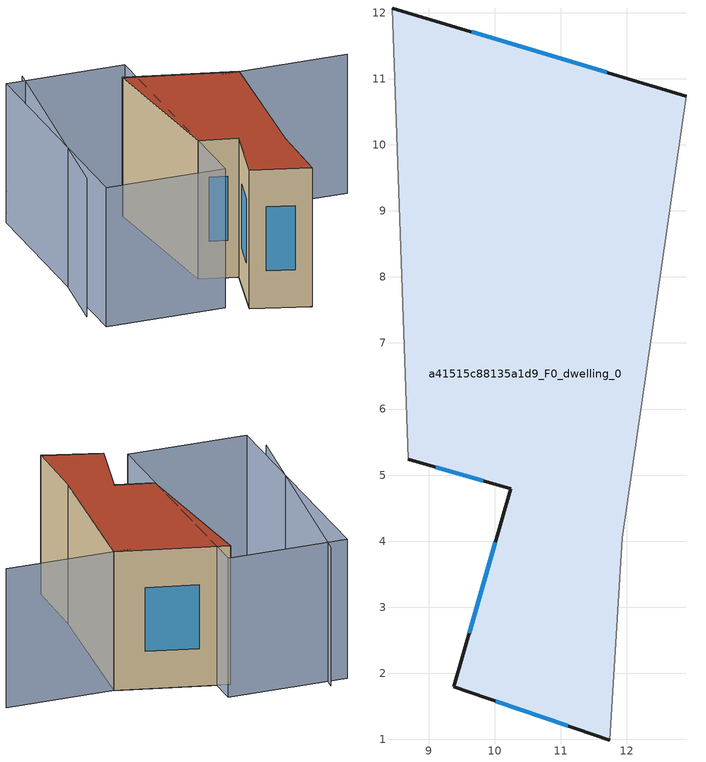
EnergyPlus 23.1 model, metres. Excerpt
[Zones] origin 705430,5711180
a41515c88135a1d9_F0_dwelling_0
 floor ground (EU_floor_Construction): 11.75,0.99 11.94,4.05 12.9,10.74 8.45,12.07 8.69,5.24 10.24,4.79 9.38,1.8 z0
 wall outside (EU_wall_Construction): 8.45,12.07 12.9,10.74 / 11.75,0.99 9.38,1.8 10.24,4.79 8.69,5.24 z0:6
 wall adiabatic (EU_wall_Construction): 12.9,10.74 11.94,4.05 11.75,0.99 / 8.69,5.24 8.45,12.07 z0:6
 window (EU_Window_Construction): 9.65,11.71 11.7,11.1 / 11.11,1.21 10.02,1.58 / 9.61,2.61 10.01,3.99 / 9.83,4.92 9.11,5.12 z1.62:4.38
 roof outside (EU_roof_Construction): 12.9,10.74 11.94,4.05 11.75,0.99 9.38,1.8 10.24,4.79 8.69,5.24 8.45,12.07 z6
shading: 12.2,10.77 17.46,10.52 / 4.88,13.8 3.2,3.69 / 3.52,2.52 3.99,13.36 / 3.99,13.36 9.03,13.14 / 9.03,13.14 8.56,2.3 / 8.56,2.3 3.52,2.52 z0:6
[Building]
EU S2 Campaign: North Axis=0; Terrain=City; Solar Distribution=FullExterior
[Site:Location]
London: Latitude=51.5; Longitude=-0.5; Time Zone=0; Elevation=25
[SizingPeriod:WeatherFileDays]
AnnualSizingPeriod: Begin Month=1; Begin Day of Month=1; End Month=12; End Day of Month=31; Day of Week for Start Day=Monday; Use Weather File Daylight Saving Period=No; Use Weather File Rain and Snow Indicators=No
[MATERIAL]
EU_InternalMass_Material: Roughness=MediumRough; Thickness=0.1; Conductivity=1; Density=1800; Specific Heat=900; Thermal Absorptance=0.9; Solar Absorptance=0.7; Visible Absorptance=0.7
[MATERIAL:NOMASS] Roughness=MediumRough; Thermal Absorptance=0.9; Solar Absorptance=0.7; Visible Absorptance=0.7
Name | Thermal Resistance
EU_wall_NoMass | 0.555556
EU_roof_NoMass | 0.510204
EU_floor_NoMass | 1.68919
[WINDOWMATERIAL:SIMPLEGLAZINGSYSTEM]
EU_Window_SimpleGlazing: UFactor=3.96; Solar Heat Gain Coefficient=0.85; Visible Transmittance=0.85
[CONSTRUCTION]
EU_wall_Construction: EU_wall_NoMass
EU_roof_Construction: EU_roof_NoMass
EU_floor_Construction: EU_floor_NoMass
EU_InternalMass_Construction: EU_InternalMass_Material
EU_Window_Construction: EU_Window_SimpleGlazing
[ZONE]
a41515c88135a1d9_F0_dwelling_0: Type=1; Multiplier=1; Ceiling Height=autocalculate; Volume=196.898; Floor Area=autocalculate; Part of Total Floor Area=Yes
[INTERNALMASS]
a41515c88135a1d9_F0_dwelling_0_EU_InternalMass: Construction=EU_InternalMass_Construction; Zone or ZoneList=a41515c88135a1d9_F0_dwelling_0; Surface Area=32.8163
[OTHEREQUIPMENT]
EU_Step8_InternalGain_a41515c88135a1d9_F0_dwelling_0_f000: Fuel Type=Electricity; Zone or ZoneList or Space or SpaceList=a41515c88135a1d9_F0_dwelling_0; Schedule=EU_Step8_GainSchedule_a41515c88135a1d9_F0_dwelling_0_f000; Design Level Calculation Method=Watts/Area; Power per Zone Floor Area=1; Fraction Latent=0; Fraction Radiant=0; Fraction Lost=0; Carbon Dioxide Generation Rate=0; EndUse Subcategory=EU_Step8_InternalGains
[ZONEVENTILATION:DESIGNFLOWRATE]
EU_ConstantAir_a41515c88135a1d9_F0_dwelling_0: Zone or ZoneList or Space or SpaceList=a41515c88135a1d9_F0_dwelling_0; Schedule=EU_AlwaysOn; Design Flow Rate Calculation Method=AirChanges/Hour; Air Changes per Hour=0.48; Ventilation Type=Natural; Fan Pressure Rise=0; Fan Total Efficiency=1; Constant Term Coefficient=1; Temperature Term Coefficient=0; Velocity Term Coefficient=0; Velocity Squared Term Coefficient=0; Minimum Indoor Temperature=-100; Maximum Indoor Temperature=100; Delta Temperature=-100; Minimum Outdoor Temperature=-100; Maximum Outdoor Temperature=100; Maximum Wind Speed=40
[HVACTEMPLATE:THERMOSTAT]
EU_HeatOnly_a41515c88135a1d9_F0_dwelling_0: Constant Heating Setpoint=20; Constant Cooling Setpoint=50
[HVACTEMPLATE:ZONE:IDEALLOADSAIRSYSTEM]
a41515c88135a1d9_F0_dwelling_0: Template Thermostat=EU_HeatOnly_a41515c88135a1d9_F0_dwelling_0; System Availability Schedule=EU_AlwaysOn; Maximum Heating Supply Air Temperature=50; Minimum Cooling Supply Air Temperature=13; Maximum Heating Supply Air Humidity Ratio=0.0156; Minimum Cooling Supply Air Humidity Ratio=0.0077; Heating Limit=NoLimit; Cooling Limit=NoLimit; Heating Availability Schedule=EU_AlwaysOn; Cooling Availability Schedule=EU_CoolingOff; Dehumidification Control Type=ConstantSensibleHeatRatio; Cooling Sensible Heat Ratio=0.7; Dehumidification Setpoint=60; Humidification Control Type=None; Humidification Setpoint=30; Outdoor Air Method=None; Outdoor Air Flow Rate per Person=0.00944; Outdoor Air Flow Rate per Zone Floor Area=0; Outdoor Air Flow Rate per Zone=0; Demand Controlled Ventilation Type=None; Outdoor Air Economizer Type=NoEconomizer; Heat Recovery Type=None; Sensible Heat Recovery Effectiveness=0.7; Latent Heat Recovery Effectiveness=0.65
[SIZING:ZONE]
a41515c88135a1d9_F0_dwelling_0: Zone Cooling Design Supply Air Temperature Input Method=SupplyAirTemperature; Zone Cooling Design Supply Air Temperature=13; Zone Heating Design Supply Air Temperature Input Method=SupplyAirTemperature; Zone Heating Design Supply Air Temperature=50; Zone Cooling Design Supply Air Humidity Ratio=0.008; Zone Heating Design Supply Air Humidity Ratio=0.008; Cooling Design Air Flow Method=DesignDay; Cooling Design Air Flow Rate=0; Cooling Minimum Air Flow per Zone Floor Area=0.000762; Cooling Minimum Air Flow=0; Cooling Minimum Air Flow Fraction=0.2; Heating Design Air Flow Method=DesignDay; Heating Design Air Flow Rate=0; Heating Maximum Air Flow per Zone Floor Area=0.002032; Heating Maximum Air Flow=0.141576; Heating Maximum Air Flow Fraction=0.3; Account for Dedicated Outdoor Air System=No; Dedicated Outdoor Air System Control Strategy=NeutralSupplyAir; Dedicated Outdoor Air Low Setpoint Temperature for Design=autosize; Dedicated Outdoor Air High Setpoint Temperature for Design=autosize; Zone Load Sizing Method=Sensible Load Only No Latent Load; Zone Latent Cooling Design Supply Air Humidity Ratio Input Method=HumidityRatioDifference; Zone Cooling Design Supply Air Humidity Ratio Difference=0.005; Zone Latent Heating Design Supply Air Humidity Ratio Input Method=HumidityRatioDifference; Zone Humidification Design Supply Air Humidity Ratio Difference=0.005
[SCHEDULE:CONSTANT]
Name | Hourly Value
EU_AlwaysOn | 1
EU_CoolingOff | 0
[SCHEDULE:FILE]
EU_Step8_GainSchedule_a41515c88135a1d9_F0_dwelling_0_f000: File=../../schedules/a41515c88135a1d9/a41515c88135a1d9_F0_dwelling_0_f000_gain.csv; Column Number=1; Rows to Skip at Top=0; Number of Hours of Data=8760; Column Separator=Comma; Interpolate to Timestep=No; Minutes per Item=60; Adjust Schedule for Daylight Savings=Yes
